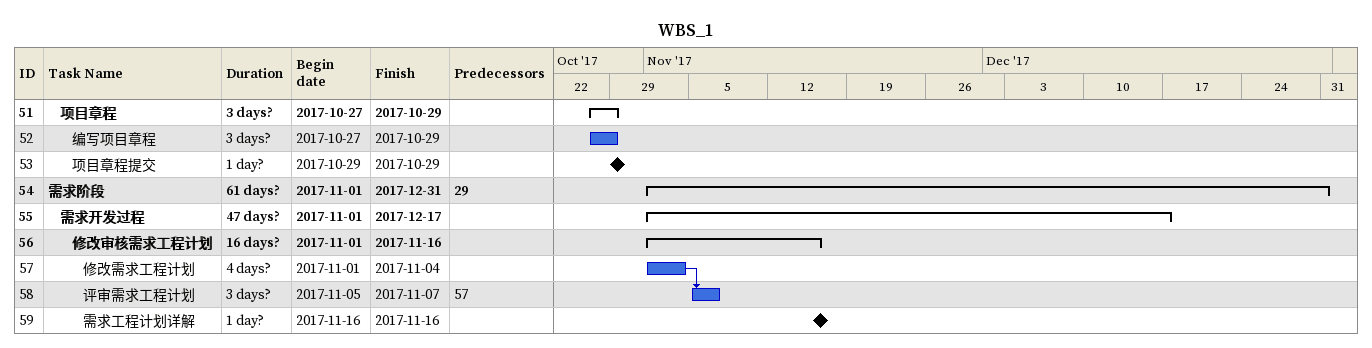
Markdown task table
WBS_1

| ID | Level | Task | Duration | Start | Finish | Predecessors |
|---|---|---|---|---|---|---|
| 51 | 2 | **项目章程** | 3d? | 2017-10-27 | 2017-10-29 |  |
| 52 | 3 | 编写项目章程 | 3d? | 2017-10-27 | 2017-10-29 |  |
| 53 | 3 | 项目章程提交 | 1d? | 2017-10-29 | 2017-10-29 |  |
| 54 | 1 | **需求阶段** | 61d? | 2017-11-01 | 2017-12-31 | 29 |
| 55 | 2 | **需求开发过程** | 47d? | 2017-11-01 | 2017-12-17 |  |
| 56 | 3 | **修改审核需求工程计划** | 16d? | 2017-11-01 | 2017-11-16 |  |
| 57 | 4 | 修改需求工程计划 | 4d? | 2017-11-01 | 2017-11-04 |  |
| 58 | 4 | 评审需求工程计划 | 3d? | 2017-11-05 | 2017-11-07 | 57 |
| 59 | 4 | 需求工程计划详解 | 1d? | 2017-11-16 | 2017-11-16 |  |
